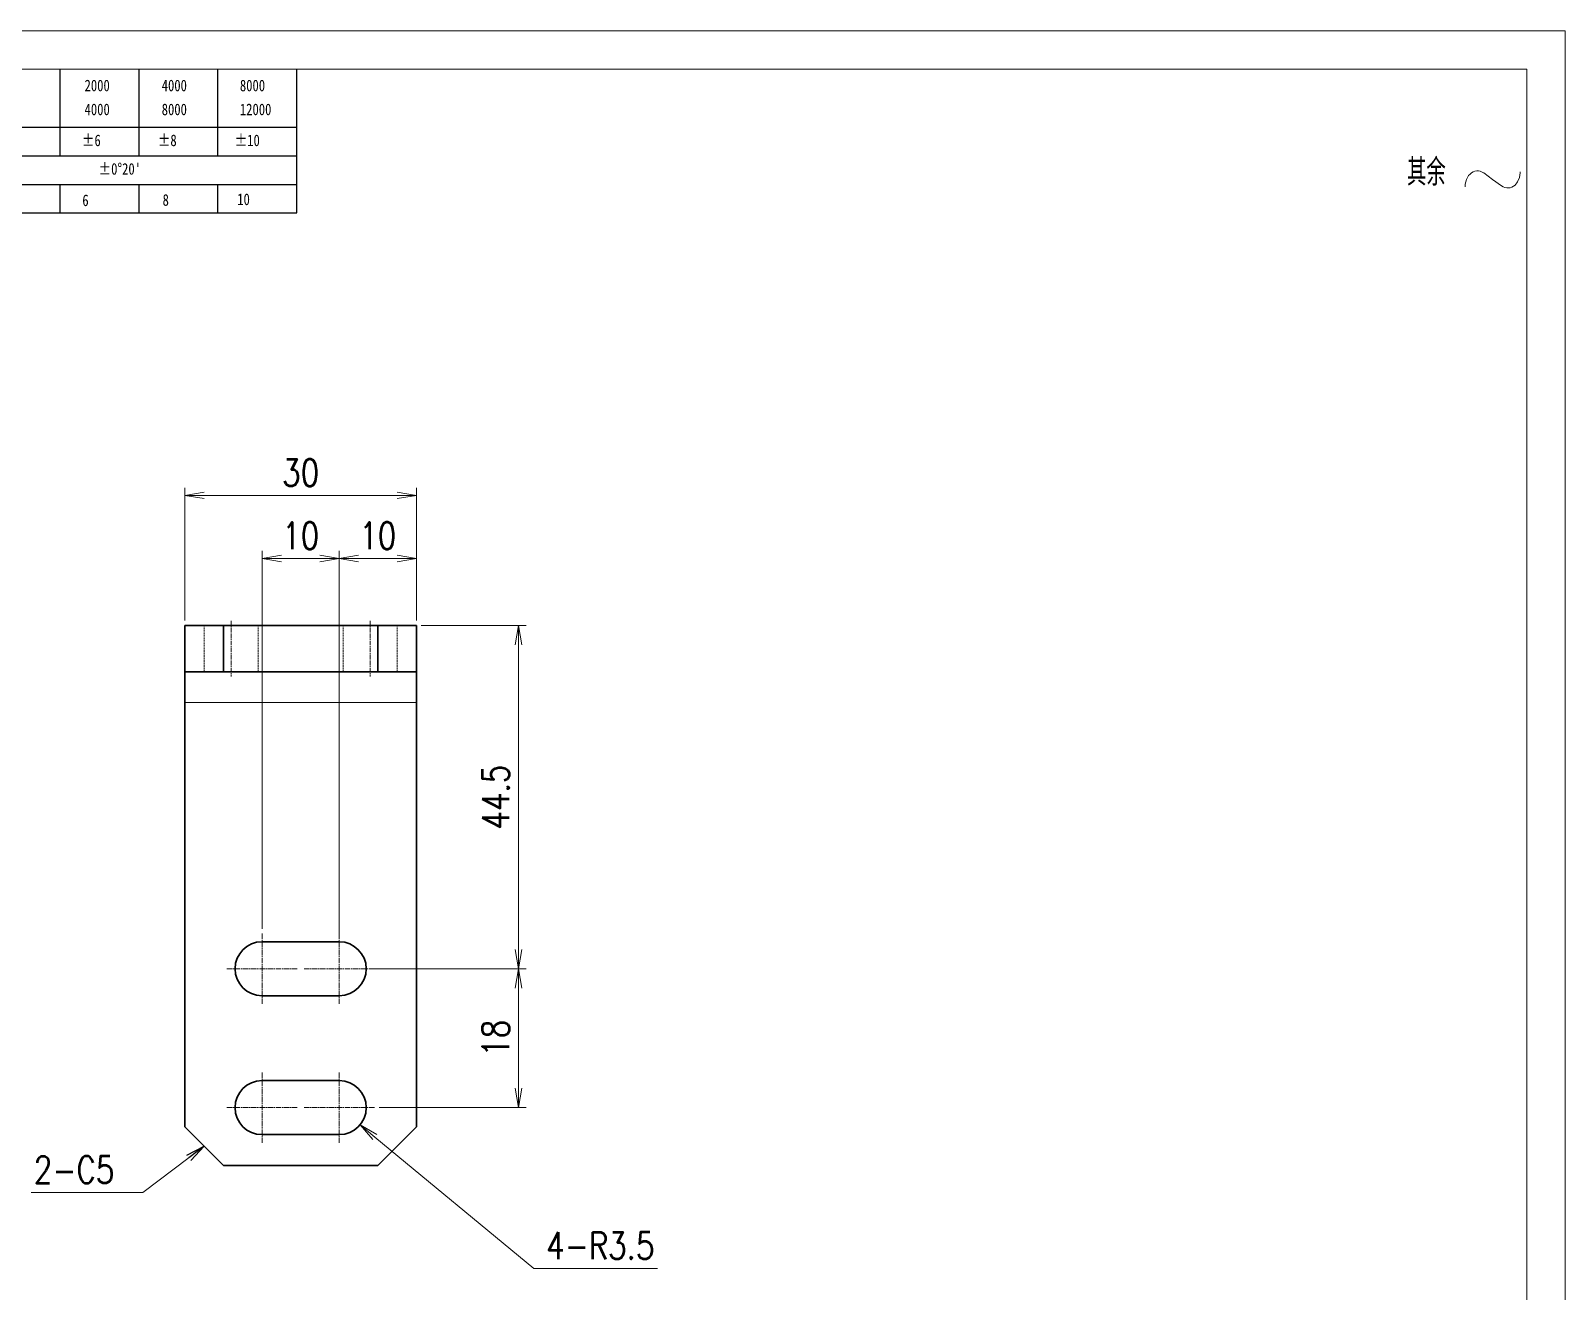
# Model space of a CAD drawing. Header units: millimetres. Extents: x 1333 to 142399, y -42879 to -5704.
# Drawn here: x 73057.7 to 73256.6, y -9264.9 to -9101.6 of the extents above; entities that cross this region are included whole.
import ezdxf

# ---------------------------------------------------------------- set-up
doc = ezdxf.new("R2010")
doc.units = ezdxf.units.MM
doc.header["$LTSCALE"] = 0.5
for name, pattern in [('AM_ISO02W050x2', [3.75, 3, -0.75]), ('AM_ISO08W050x2', [9, 6, -0.75, 1.5, -0.75]), ('DOT2', [0.125, 0, -0.125])]:
    doc.linetypes.add(name, pattern=pattern)
for name, color, linetype, lineweight in [('中心线', 2, 'AM_ISO08W050x2', 18), ('图框', 7, 'Continuous', 18), ('标注线', 3, 'Continuous', 18), ('粗实线', 7, 'Continuous', 35), ('虚线', 1, 'AM_ISO02W050x2', 18)]:
    doc.layers.add(name, color=color, linetype=linetype, lineweight=lineweight)
doc.layers.add('图\\M+19E79\\M+195B6\\M+18E9A', color=7, linetype='Continuous')
doc.layers.add('打印', color=7, linetype='Continuous', lineweight=15, plot=False)
doc.layers.add('打印-禁用', color=7, linetype='Continuous', lineweight=15, plot=False)
doc.styles.add('DIM', font='romans.shx', dxfattribs={"width": 0.8, "bigfont": 'bigfont.shx'})
doc.styles.add('国标', font='simfang.ttf', dxfattribs={"width": 0.8})
doc.styles.add('机械长仿宋', font='gbenor.shx', dxfattribs={"height": 1, "bigfont": 'gbcbig.shx'})
doc.dimstyles.new('XR 1-1', dxfattribs={"dimtxt": 3.5, "dimasz": 2.5, "dimexe": 1, "dimexo": 0.625, "dimgap": 1.2, "dimtad": 1, "dimtoh": 1, "dimdsep": 46, "dimtxsty": 'DIM', "dimblk": 'OPEN', "dimcen": 0, "dimclrd": 8, "dimclre": 8, "dimclrt": 2, "dimazin": 2, "dimtfac": 0.5, "dimtmove": 0, "dimatfit": 3, "dimldrblk": 'OPEN', "dimfxl": 0, "dimtolj": 2, "dimlwd": 18, "dimlwe": 18, "dimarcsym": 0})
doc.dimstyles.new('XR 1-1$0', dxfattribs={"dimtxt": 3.5, "dimasz": 2.5, "dimexe": 1, "dimexo": 0.625, "dimgap": 1.2, "dimtad": 1, "dimzin": 9, "dimdsep": 46, "dimtxsty": 'DIM', "dimblk": 'OPEN', "dimcen": 0, "dimclrd": 8, "dimclre": 8, "dimclrt": 2, "dimazin": 2, "dimtfac": 0.5, "dimtmove": 0, "dimatfit": 3, "dimldrblk": 'OPEN', "dimfxl": 0, "dimtolj": 2, "dimlwd": 18, "dimlwe": 18, "dimarcsym": 0})
doc.dimstyles.new('XR 1-1$4', dxfattribs={"dimtxt": 3.5, "dimasz": 2.5, "dimexe": 1, "dimexo": 0.625, "dimgap": 1.2, "dimtad": 1, "dimtoh": 1, "dimdsep": 46, "dimtxsty": 'DIM', "dimblk": 'OPEN', "dimcen": 0, "dimclrd": 8, "dimclre": 8, "dimclrt": 2, "dimazin": 2, "dimtfac": 0.5, "dimtofl": 0, "dimtmove": 0, "dimatfit": 3, "dimldrblk": 'OPEN', "dimfxl": 0, "dimtolj": 2, "dimlwd": 18, "dimlwe": 18, "dimarcsym": 0})

# ---------------------------------------------------------------- blocks, each defined once
blk = doc.blocks.new('GZDEH零件A3图框V01版')
at = {"layer": '图\\M+19E79\\M+195B6\\M+18E9A', "color": 9}
for p, q in [((3082.42, -1561.98), (3082.42, -1554.46)), ((3092.64, -1561.98), (3092.64, -1554.46)), ((3102.86, -1561.98), (3102.86, -1554.46)), ((3113.09, -1573.08), (3113.09, -1554.46)), ((2996.09, -1561.98), (3113.09, -1561.98)), ((3082.42, -1565.68), (3082.42, -1561.98)), ((3092.64, -1565.68), (3092.64, -1561.98)), ((3102.86, -1565.68), (3102.86, -1561.98)), ((2996.09, -1565.68), (3113.09, -1565.68)), ((2996.09, -1569.38), (3113.09, -1569.38)), ((3082.42, -1573.08), (3082.42, -1569.48)), ((3092.64, -1573.08), (3092.64, -1569.38)), ((3102.86, -1573.08), (3102.86, -1569.38)), ((2990.09, -1573.08), (3113.09, -1573.08))]:
    blk.add_line(p, q, dxfattribs=at)
at = {"layer": '图框', "linetype": 'Continuous'}
for p, q in [((3272.49, -1554.46), (2882.49, -1554.46)), ((3272.49, -1832.96), (3272.49, -1554.46))]:
    blk.add_line(p, q, dxfattribs=at)
at = {"layer": '打印-禁用', "linetype": 'Continuous'}
for p, q in [((3277.49, -1549.46), (2857.49, -1549.46)), ((3277.49, -1846.46), (3277.49, -1549.46))]:
    blk.add_line(p, q, dxfattribs=at)
at = {"layer": '图\\M+19E79\\M+195B6\\M+18E9A', "color": 9, "style": '国标', "width": 0.8}
for s, p in [('2000', (3085.57, -1557.31)), ('4000', (3095.57, -1557.31)), ('8000', (3105.7, -1557.31)), ('4000', (3085.57, -1560.41)), ('8000', (3095.57, -1560.41)), ('12000', (3105.7, -1560.41)), ('±6', (3085.22, -1564.42)), ('±8', (3095.06, -1564.42)), ('±10', (3105.02, -1564.42)), ("±0%%D20'", (3087.38, -1568.12)), ('6', (3085.28, -1572.19)), ('8', (3095.68, -1572.15)), ('10', (3105.36, -1572.06))]:
    blk.add_text(s, height=1.5, dxfattribs=at).set_placement(p)
blk = doc.blocks.new('DEH A3')
at = {"layer": '图框'}
blk.add_blockref('GZDEH零件A3图框V01版', (-2857.49, 1846.46), dxfattribs=at)
blk = doc.blocks.new('其余不去材料')
at = {"layer": '标注线', "color": 2, "lineweight": 13}
for points in [[(0, 0.17), (0.01, 0.48), (0.07, 0.79), (0.16, 1.09), (0.28, 1.36), (0.44, 1.6), (0.62, 1.8), (0.82, 1.97), (1.04, 2.09), (1.26, 2.17), (1.49, 2.21), (1.72, 2.21), (1.94, 2.17), (2.37, 1.97), (2.41, 1.95)], [(4.7, 0.27), (4.91, 0.14), (5.14, 0.05), (5.37, 0), (5.6, 0), (5.82, 0.04), (6.04, 0.11), (6.45, 0.38), (6.79, 0.8), (7.02, 1.34), (7.11, 1.95), (7.11, 2.09)], [(2.41, 1.95), (3.55, 1.11), (4.7, 0.27)]]:
    blk.add_lwpolyline(points, dxfattribs=at)
at = {"layer": '标注线', "color": 7, "linetype": 'DOT2', "style": '机械长仿宋'}
blk.add_text('其余', height=3.5, dxfattribs=at).set_placement((-7.56, 0.3))
blk = doc.blocks.new('_Open')
at = {"color": 0, "linetype": 'ByBlock', "lineweight": -2}
for p, q in [((-1, 0.167), (0, 0)), ((-1, -0.167), (0, 0)), ((0, 0), (-1, 0))]:
    blk.add_line(p, q, dxfattribs=at)
blk = doc.blocks.new('*D36')
at = {"layer": 'Defpoints', "color": 0, "transparency": 16777216}
for p in [(73107.69, -9178.64), (73101.19, -9223.14), (73120.93, -9223.14)]:
    blk.add_point(p, dxfattribs=at)
at = {"layer": '标注线', "color": 8, "lineweight": 18, "transparency": 16777216}
for p, q in [((73108.32, -9178.64), (73121.93, -9178.64)), ((73120.93, -9181.14), (73120.93, -9220.64)), ((73101.82, -9223.14), (73121.93, -9223.14))]:
    blk.add_line(p, q, dxfattribs=at)
at = {"layer": '标注线', "color": 8, "lineweight": 18, "transparency": 16777216, "xscale": 2.5, "yscale": 2.5, "zscale": 2.5}
for p, rotation in [((73120.93, -9178.64), 90), ((73120.93, -9223.14), 270)]:
    blk.add_blockref('_Open', p, dxfattribs=dict(at, rotation=rotation))
at = {"layer": '标注线', "color": 2, "transparency": 16777216, "insert": (73117.98, -9200.89), "char_height": 3.5, "attachment_point": 5, "rotation": 90, "style": 'DIM'}
blk.add_mtext('\\A2;44.5', dxfattribs=at)
blk = doc.blocks.new('*D37')
at = {"layer": 'Defpoints', "color": 0, "transparency": 16777216}
for p in [(73102.24, -9223.14), (73102.24, -9241.14), (73120.93, -9241.14)]:
    blk.add_point(p, dxfattribs=at)
at = {"layer": '标注线', "color": 8, "lineweight": 18, "transparency": 16777216}
for p, q in [((73102.87, -9223.14), (73121.93, -9223.14)), ((73120.93, -9225.64), (73120.93, -9238.64)), ((73102.87, -9241.14), (73121.93, -9241.14))]:
    blk.add_line(p, q, dxfattribs=at)
at = {"layer": '标注线', "color": 8, "lineweight": 18, "transparency": 16777216, "xscale": 2.5, "yscale": 2.5, "zscale": 2.5}
for p, rotation in [((73120.93, -9223.14), 90), ((73120.93, -9241.14), 270)]:
    blk.add_blockref('_Open', p, dxfattribs=dict(at, rotation=rotation))
at = {"layer": '标注线', "color": 2, "transparency": 16777216, "insert": (73117.98, -9232.14), "char_height": 3.5, "attachment_point": 5, "rotation": 90, "style": 'DIM'}
blk.add_mtext('\\A2;18', dxfattribs=at)
blk = doc.blocks.new('*D38')
at = {"layer": 'Defpoints', "color": 0, "transparency": 16777216}
for p in [(73097.69, -9169.96), (73107.69, -9178.64), (73097.69, -9219.64)]:
    blk.add_point(p, dxfattribs=at)
at = {"layer": '标注线', "color": 8, "lineweight": 18, "transparency": 16777216}
for p, q in [((73097.69, -9219.02), (73097.69, -9168.96)), ((73107.69, -9178.02), (73107.69, -9168.96)), ((73105.19, -9169.96), (73100.19, -9169.96))]:
    blk.add_line(p, q, dxfattribs=at)
at = {"layer": '标注线', "color": 8, "lineweight": 18, "transparency": 16777216, "xscale": 2.5, "yscale": 2.5, "zscale": 2.5, "rotation": 180}
blk.add_blockref('_Open', (73097.69, -9169.96), dxfattribs=at)
at = {"layer": '标注线', "color": 8, "lineweight": 18, "transparency": 16777216, "xscale": 2.5, "yscale": 2.5, "zscale": 2.5}
blk.add_blockref('_Open', (73107.69, -9169.96), dxfattribs=at)
at = {"layer": '标注线', "color": 2, "transparency": 16777216, "insert": (73102.69, -9167.01), "char_height": 3.5, "attachment_point": 5, "style": 'DIM'}
blk.add_mtext('\\A2;10', dxfattribs=at)
blk = doc.blocks.new('*D39')
at = {"layer": 'Defpoints', "color": 0, "transparency": 16777216}
for p in [(73087.69, -9169.96), (73087.69, -9218.59), (73097.69, -9218.59)]:
    blk.add_point(p, dxfattribs=at)
at = {"layer": '标注线', "color": 8, "lineweight": 18, "transparency": 16777216}
for p, q in [((73087.69, -9217.97), (73087.69, -9168.96)), ((73097.69, -9217.97), (73097.69, -9168.96)), ((73095.19, -9169.96), (73090.19, -9169.96))]:
    blk.add_line(p, q, dxfattribs=at)
at = {"layer": '标注线', "color": 8, "lineweight": 18, "transparency": 16777216, "xscale": 2.5, "yscale": 2.5, "zscale": 2.5, "rotation": 180}
blk.add_blockref('_Open', (73087.69, -9169.96), dxfattribs=at)
at = {"layer": '标注线', "color": 8, "lineweight": 18, "transparency": 16777216, "xscale": 2.5, "yscale": 2.5, "zscale": 2.5}
blk.add_blockref('_Open', (73097.69, -9169.96), dxfattribs=at)
at = {"layer": '标注线', "color": 2, "transparency": 16777216, "insert": (73092.69, -9167.01), "char_height": 3.5, "attachment_point": 5, "style": 'DIM'}
blk.add_mtext('\\A2;10', dxfattribs=at)
blk = doc.blocks.new('*D40')
at = {"layer": 'Defpoints', "color": 0, "transparency": 16777216}
for p in [(73077.69, -9161.79), (73077.69, -9178.64), (73107.69, -9178.64)]:
    blk.add_point(p, dxfattribs=at)
at = {"layer": '标注线', "color": 8, "lineweight": 18, "transparency": 16777216}
for p, q in [((73077.69, -9178.02), (73077.69, -9160.79)), ((73107.69, -9178.02), (73107.69, -9160.79)), ((73105.19, -9161.79), (73080.19, -9161.79))]:
    blk.add_line(p, q, dxfattribs=at)
at = {"layer": '标注线', "color": 8, "lineweight": 18, "transparency": 16777216, "xscale": 2.5, "yscale": 2.5, "zscale": 2.5, "rotation": 180}
blk.add_blockref('_Open', (73077.69, -9161.79), dxfattribs=at)
at = {"layer": '标注线', "color": 8, "lineweight": 18, "transparency": 16777216, "xscale": 2.5, "yscale": 2.5, "zscale": 2.5}
blk.add_blockref('_Open', (73107.69, -9161.79), dxfattribs=at)
at = {"layer": '标注线', "color": 2, "transparency": 16777216, "insert": (73092.69, -9158.84), "char_height": 3.5, "attachment_point": 5, "style": 'DIM'}
blk.add_mtext('\\A2;30', dxfattribs=at)
blk = doc.blocks.new('*D41')
at = {"layer": 'Defpoints', "color": 0, "transparency": 16777216}
for p in [(73097.69, -9241.14), (73100.39, -9243.37)]:
    blk.add_point(p, dxfattribs=at)
at = {"layer": '标注线', "color": 8, "lineweight": 18, "transparency": 16777216}
for p, q in [((73122.93, -9261.98), (73102.32, -9244.96)), ((73138.93, -9261.98), (73122.93, -9261.98))]:
    blk.add_line(p, q, dxfattribs=at)
at = {"layer": '标注线', "color": 8, "lineweight": 18, "transparency": 16777216, "xscale": 2.5, "yscale": 2.5, "zscale": 2.5, "rotation": 140.4571597515403}
blk.add_blockref('_Open', (73100.39, -9243.37), dxfattribs=at)
at = {"layer": '标注线', "color": 2, "transparency": 16777216, "insert": (73131.53, -9259.03), "char_height": 3.5, "attachment_point": 5, "style": 'DIM'}
blk.add_mtext('\\A2;\\A2;4-R3.5', dxfattribs=at)

msp = doc.modelspace()

# ---------------------------------------------------------------- linework, layer by layer
at = {"layer": '中心线', "ltscale": 0.180014}
for p, q in [((73083.691, -9178.043), (73083.691, -9185.244)), ((73101.691, -9178.043), (73101.691, -9185.244))]:
    msp.add_line(p, q, dxfattribs=at)
at = {"layer": '中心线', "ltscale": 0.227499}
for p, q in [((73087.691, -9218.593), (73087.691, -9227.693)), ((73097.691, -9218.593), (73097.691, -9227.693)), ((73087.691, -9236.593), (73087.691, -9245.693)), ((73097.691, -9236.593), (73097.691, -9245.693))]:
    msp.add_line(p, q, dxfattribs=at)
at = {"layer": '中心线', "ltscale": 0.227515}
for p, q in [((73092.241, -9223.143), (73083.14, -9223.143)), ((73102.241, -9223.143), (73093.14, -9223.143)), ((73092.241, -9241.143), (73083.14, -9241.143)), ((73102.241, -9241.143), (73093.14, -9241.143))]:
    msp.add_line(p, q, dxfattribs=at)
at = {"layer": '打印'}
msp.add_lwpolyline([(72836.604, -9101.554), (73256.604, -9101.554), (73256.604, -9398.554), (72836.604, -9398.554)], close=True, dxfattribs=at)
at = {"layer": '粗实线', "lineweight": 35, "ltscale": 0.125}
for p, q in [((73077.691, -9178.643), (73082.691, -9178.643)), ((73102.691, -9178.643), (73107.691, -9178.643)), ((73077.691, -9184.643), (73082.691, -9184.643)), ((73102.691, -9184.643), (73107.691, -9184.643))]:
    msp.add_line(p, q, dxfattribs=at)
at = {"layer": '粗实线', "lineweight": 35, "ltscale": 0.15}
for p, q in [((73077.691, -9178.643), (73077.691, -9184.643)), ((73082.691, -9178.643), (73082.691, -9184.643)), ((73102.691, -9178.643), (73102.691, -9184.643)), ((73107.691, -9178.643), (73107.691, -9184.643))]:
    msp.add_line(p, q, dxfattribs=at)
at = {"layer": '粗实线', "lineweight": 35}
for p, q in [((73102.691, -9178.643), (73082.691, -9178.643)), ((73102.691, -9184.643), (73082.691, -9184.643)), ((73077.691, -9188.643), (73077.691, -9243.643)), ((73107.691, -9243.643), (73107.691, -9188.643)), ((73102.691, -9248.643), (73082.691, -9248.643))]:
    msp.add_line(p, q, dxfattribs=at)
at = {"layer": '粗实线', "lineweight": 35, "ltscale": 0.1}
for p, q in [((73077.691, -9188.643), (73077.691, -9184.643)), ((73107.691, -9184.643), (73107.691, -9188.643))]:
    msp.add_line(p, q, dxfattribs=at)
at = {"layer": '粗实线', "lineweight": 13}
msp.add_line((73077.691, -9188.643), (73107.691, -9188.643), dxfattribs=at)
at = {"layer": '粗实线', "lineweight": 35, "ltscale": 0.25}
for p, q in [((73087.691, -9219.643), (73097.691, -9219.643)), ((73097.691, -9226.643), (73087.691, -9226.643)), ((73087.691, -9237.643), (73097.691, -9237.643)), ((73097.691, -9244.643), (73087.691, -9244.643))]:
    msp.add_line(p, q, dxfattribs=at)
at = {"layer": '粗实线', "lineweight": 35, "ltscale": 0.176777}
for p, q in [((73077.691, -9243.643), (73082.691, -9248.643)), ((73102.691, -9248.643), (73107.691, -9243.643))]:
    msp.add_line(p, q, dxfattribs=at)
at = {"layer": '粗实线', "lineweight": 35}
for centre, start, end in [((73087.691, -9223.143), 90, 270), ((73097.691, -9223.143), 270, 90), ((73087.691, -9241.143), 90, 270), ((73097.691, -9241.143), 270, 90)]:
    msp.add_arc(centre, 3.5, start, end, dxfattribs=at)
at = {"layer": '虚线', "ltscale": 0.15}
for p, q in [((73080.191, -9184.643), (73080.191, -9178.643)), ((73087.191, -9184.643), (73087.191, -9178.643)), ((73098.191, -9184.643), (73098.191, -9178.643)), ((73105.191, -9184.643), (73105.191, -9178.643))]:
    msp.add_line(p, q, dxfattribs=at)
at = {"layer": '虚线'}
msp.add_line((73077.691, -9188.643), (73107.691, -9188.643), dxfattribs=at)

# ---------------------------------------------------------------- block references
at = {"layer": '图框'}
msp.add_blockref('DEH A3', (72836.604, -9398.554), dxfattribs=at)
at = {"layer": '标注线'}
msp.add_blockref('其余不去材料', (73243.635, -9121.942), dxfattribs=at)

# ---------------------------------------------------------------- texts
at = {"layer": '标注线', "color": 2, "insert": (73068.549, -9250.944), "char_height": 3.5, "attachment_point": 9, "style": 'DIM'}
msp.add_mtext('2-C5', dxfattribs=at)

# ---------------------------------------------------------------- dimensions: what is measured, and where the dimension line sits
at = {"layer": '标注线', "color": 7}
for base, p1, p2, picture, middle in [((73077.691, -9161.788), (73107.691, -9178.643), (73077.691, -9178.643), '*D40', (73092.691, -9158.838)), ((73087.691, -9169.957), (73097.691, -9218.593), (73087.691, -9218.593), '*D39', (73092.691, -9167.007)), ((73097.691, -9169.957), (73107.691, -9178.643), (73097.691, -9219.643), '*D38', (73102.691, -9167.007))]:
    dim = msp.add_linear_dim(base=base, p1=p1, p2=p2, dimstyle='XR 1-1$0', dxfattribs=at)
    dim.commit()
    dim.dimension.update_dxf_attribs({"geometry": picture, "text_midpoint": middle})
for base, p1, p2, picture, middle in [((73120.929, -9223.143), (73107.691, -9178.643), (73101.191, -9223.143), '*D36', (73117.979, -9200.893)), ((73120.929, -9241.143), (73102.241, -9223.143), (73102.241, -9241.143), '*D37', (73117.979, -9232.143))]:
    dim = msp.add_linear_dim(base=base, p1=p1, p2=p2, angle=90, dimstyle='XR 1-1$0', dxfattribs=at)
    dim.commit()
    dim.dimension.update_dxf_attribs({"geometry": picture, "text_midpoint": middle})
dim = msp.add_radius_dim(center=(73097.691, -9241.143), mpoint=(73100.39, -9243.371), text='\\A2;4-<>', dimstyle='XR 1-1$4', override={"dimtxsty": 'DIM'}, dxfattribs=at)
dim.commit()
dim.dimension.update_dxf_attribs({"geometry": '*D41', "text_midpoint": (73131.529, -9261.98), "dimtype": 164})

# ---------------------------------------------------------------- leaders
at = {"layer": '标注线', "color": 7, "annotation_type": 0, "has_hookline": 1, "hookline_direction": 1, "text_width": 10.8}
msp.add_leader([(73080.191, -9246.143), (73072.249, -9252.144), (73069.749, -9252.144)], dimstyle='XR 1-1', override={"dimgap": 1.2, "dimtad": 1}, dxfattribs=at)

doc.saveas('drawing.dxf')
